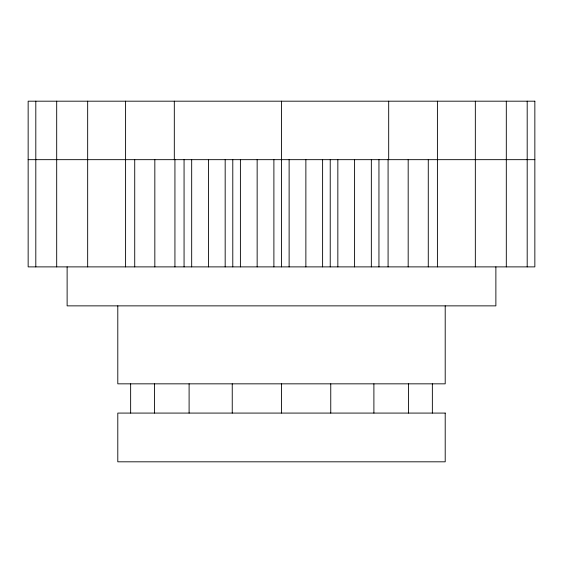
<?xml version="1.0" encoding="UTF-8"?>
<svg xmlns="http://www.w3.org/2000/svg" width="563" height="563" viewBox="0 0 563 563"><rect width="100%" height="100%" fill="white"/><g stroke="black" fill="none" stroke-linecap="round" stroke-linejoin="round"><path stroke-width="0.84" d="M28.15 159.667L534.85 159.667M527.193 101.185L527.193 266.883M506.306 101.185L506.306 266.883M495.876 266.883L495.876 305.864L67.124 305.864L67.124 266.883M475.334 101.185L475.334 266.883M445.206 305.864L445.206 383.839L117.794 383.839L117.794 305.864M437.409 101.185L437.409 266.883M432.356 383.839L432.356 413.08M428.274 159.667L428.274 266.883M408.555 383.839L408.555 413.08M408.182 159.667L408.182 266.883M388.688 101.185L388.688 159.667M388.083 159.667L388.083 266.883M378.948 159.667L378.948 266.883M373.895 383.839L373.895 413.08M371.341 159.667L371.341 266.883M354.591 159.667L354.591 266.883M337.842 159.667L337.842 266.883M330.755 383.839L330.755 413.08M330.228 159.667L330.228 266.883M322.613 159.667L322.613 266.883M305.871 159.667L305.871 266.883M289.122 159.667L289.122 266.883M281.5 101.185L281.507 266.883M281.5 383.839L281.5 413.08M273.892 159.667L273.892 266.883M257.15 159.667L257.15 266.883M240.401 159.667L240.401 266.883M232.786 159.667L232.786 266.883M232.245 383.839L232.245 413.08M225.172 159.667L225.172 266.883M208.423 159.667L208.423 266.883M191.68 159.667L191.68 266.883M189.105 383.839L189.105 413.08M184.066 159.667L184.066 266.883M174.931 159.667L174.931 266.883M174.312 101.185L174.312 159.667M154.832 159.667L154.832 266.883M154.445 383.839L154.445 413.08M134.726 159.667L134.726 266.883M130.644 383.839L130.644 413.08M125.591 101.185L125.591 266.883M87.666 101.185L87.666 266.883M56.694 101.185L56.694 266.883M35.807 101.185L35.807 266.883M534.85 101.185L28.15 101.185L28.15 266.883L534.85 266.883L534.85 101.185M445.206 413.08L117.794 413.08L117.794 461.815L445.206 461.815L445.206 413.08"/></g></svg>
